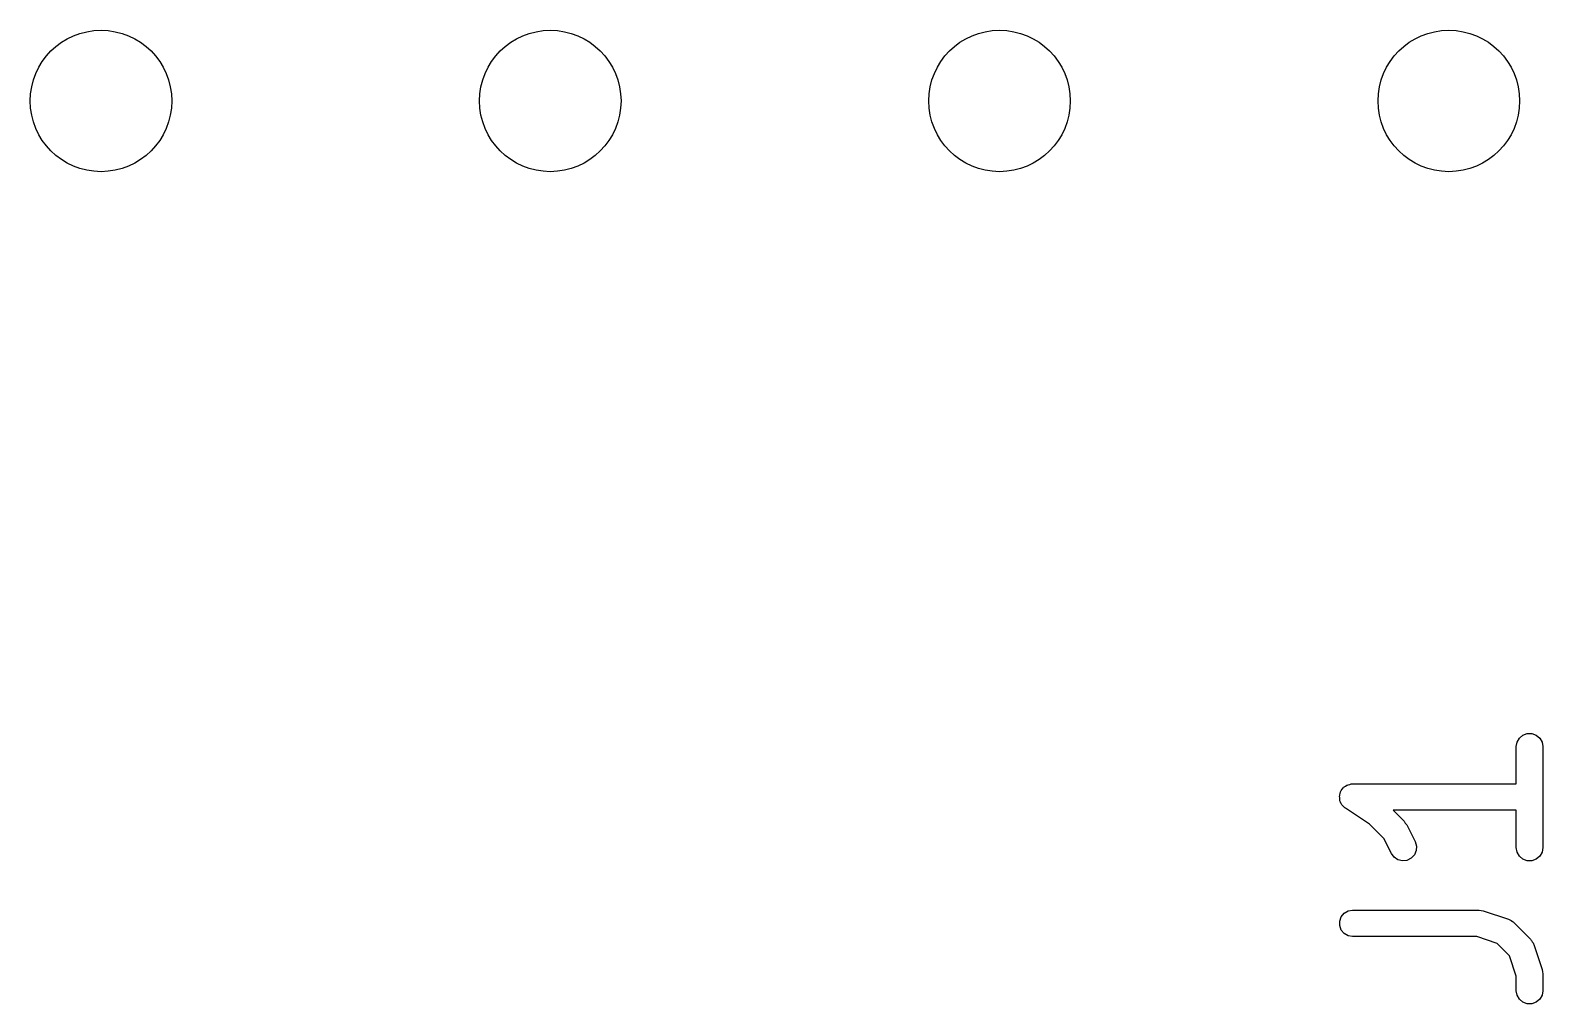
# Model space of a CAD drawing. Extents: x 77 to 205, y -111 to -14.
# Drawn here: x 124.82 to 133.37, y -110.26 to -104.76 of the extents above; entities that cross this region are included whole.
import ezdxf

# ---------------------------------------------------------------- set-up
doc = ezdxf.new("R2010")
doc.units = 0
doc.header["$MEASUREMENT"] = 0
doc.layers.add('BLACK', color=7, linetype='CONTINUOUS')

msp = doc.modelspace()

# ---------------------------------------------------------------- linework, layer by layer
at = {"layer": 'BLACK', "linetype": 'CONTINUOUS'}
for p, q in [((133.228, -108.782), (133.241, -108.759)), ((133.241, -108.759), (133.261, -108.742)), ((133.261, -108.742), (133.285, -108.733)), ((133.285, -108.733), (133.311, -108.733)), ((133.311, -108.733), (133.336, -108.742)), ((133.336, -108.742), (133.356, -108.759)), ((133.356, -108.759), (133.369, -108.782)), ((133.223, -108.807), (133.228, -108.782)), ((133.223, -109.018), (133.223, -108.807)), ((133.369, -108.782), (133.373, -108.807)), ((133.373, -108.807), (133.373, -109.379)), ((132.265, -109.026), (132.269, -109.025)), ((132.269, -109.025), (132.273, -109.023)), ((132.273, -109.023), (132.282, -109.021)), ((132.282, -109.021), (132.29, -109.019)), ((132.29, -109.019), (132.294, -109.019)), ((132.294, -109.019), (132.298, -109.018)), ((132.298, -109.018), (133.223, -109.018)), ((132.224, -109.088), (132.225, -109.084)), ((132.225, -109.097), (132.224, -109.088)), ((132.225, -109.08), (132.228, -109.072)), ((132.225, -109.084), (132.225, -109.08)), ((132.225, -109.106), (132.225, -109.097)), ((132.226, -109.11), (132.225, -109.106)), ((132.226, -109.114), (132.226, -109.11)), ((132.228, -109.072), (132.23, -109.063)), ((132.23, -109.063), (132.232, -109.059)), ((132.232, -109.059), (132.233, -109.056)), ((132.233, -109.056), (132.239, -109.049)), ((132.239, -109.049), (132.244, -109.041)), ((132.244, -109.041), (132.248, -109.039)), ((132.248, -109.039), (132.25, -109.036)), ((132.25, -109.036), (132.258, -109.031)), ((132.258, -109.031), (132.265, -109.026)), ((132.23, -109.122), (132.226, -109.114)), ((132.233, -109.131), (132.23, -109.122)), ((132.236, -109.134), (132.233, -109.131)), ((132.238, -109.137), (132.236, -109.134)), ((132.244, -109.144), (132.238, -109.137)), ((132.25, -109.15), (132.244, -109.144)), ((132.254, -109.153), (132.25, -109.15)), ((132.257, -109.155), (132.254, -109.153)), ((132.393, -109.247), (132.257, -109.155)), ((133.223, -109.168), (132.527, -109.168)), ((132.527, -109.168), (132.59, -109.23)), ((133.223, -109.379), (133.223, -109.168)), ((132.475, -109.328), (132.393, -109.247)), ((132.59, -109.23), (132.596, -109.24)), ((132.596, -109.24), (132.604, -109.25)), ((132.604, -109.25), (132.651, -109.345)), ((132.517, -109.412), (132.475, -109.328)), ((132.651, -109.345), (132.659, -109.37)), ((132.533, -109.433), (132.517, -109.412)), ((132.554, -109.448), (132.533, -109.433)), ((132.58, -109.454), (132.554, -109.448)), ((132.605, -109.451), (132.58, -109.454)), ((132.629, -109.439), (132.605, -109.451)), ((132.647, -109.42), (132.629, -109.439)), ((132.657, -109.396), (132.647, -109.42)), ((132.659, -109.37), (132.657, -109.396)), ((133.228, -109.404), (133.223, -109.379)), ((133.241, -109.427), (133.228, -109.404)), ((133.261, -109.444), (133.241, -109.427)), ((133.285, -109.453), (133.261, -109.444)), ((133.336, -109.444), (133.311, -109.453)), ((133.356, -109.427), (133.336, -109.444)), ((133.369, -109.404), (133.356, -109.427)), ((133.373, -109.379), (133.369, -109.404)), ((133.311, -109.453), (133.285, -109.453)), ((132.225, -109.794), (132.233, -109.77)), ((132.225, -109.82), (132.225, -109.794)), ((132.233, -109.77), (132.25, -109.75)), ((132.25, -109.75), (132.273, -109.737)), ((132.273, -109.737), (132.298, -109.732)), ((132.298, -109.732), (133.013, -109.732)), ((133.013, -109.732), (133.025, -109.734)), ((133.025, -109.734), (133.036, -109.736)), ((133.036, -109.736), (133.179, -109.784)), ((133.179, -109.784), (133.183, -109.786)), ((133.183, -109.786), (133.187, -109.787)), ((133.187, -109.787), (133.194, -109.792)), ((133.194, -109.792), (133.202, -109.796)), ((132.233, -109.845), (132.225, -109.82)), ((132.25, -109.865), (132.233, -109.845)), ((132.273, -109.878), (132.25, -109.865)), ((132.298, -109.882), (132.273, -109.878)), ((133.202, -109.796), (133.205, -109.799)), ((133.205, -109.799), (133.209, -109.802)), ((133.209, -109.802), (133.304, -109.897)), ((133, -109.882), (132.298, -109.882)), ((133.115, -109.921), (133, -109.882)), ((133.185, -109.991), (133.115, -109.921)), ((133.304, -109.897), (133.306, -109.901)), ((133.306, -109.901), (133.31, -109.904)), ((133.31, -109.904), (133.314, -109.911)), ((133.314, -109.911), (133.319, -109.918)), ((133.319, -109.918), (133.32, -109.923)), ((133.32, -109.923), (133.322, -109.926)), ((133.322, -109.926), (133.37, -110.069)), ((133.223, -110.105), (133.185, -109.991)), ((133.223, -110.188), (133.223, -110.105)), ((133.37, -110.069), (133.371, -110.081)), ((133.371, -110.081), (133.373, -110.093)), ((133.373, -110.093), (133.373, -110.188)), ((133.228, -110.214), (133.223, -110.188)), ((133.241, -110.236), (133.228, -110.214)), ((133.369, -110.214), (133.356, -110.236)), ((133.373, -110.188), (133.369, -110.214)), ((133.261, -110.253), (133.241, -110.236)), ((133.285, -110.262), (133.261, -110.253)), ((133.311, -110.262), (133.285, -110.262)), ((133.336, -110.253), (133.311, -110.262)), ((133.356, -110.236), (133.336, -110.253))]:
    msp.add_line(p, q, dxfattribs=at)
at = {"layer": 'BLACK'}
for centre in [(125.222, -105.156), (127.762, -105.156), (130.302, -105.156), (132.842, -105.156)]:
    msp.add_circle(centre, 0.4, dxfattribs=at)

doc.saveas('drawing.dxf')
